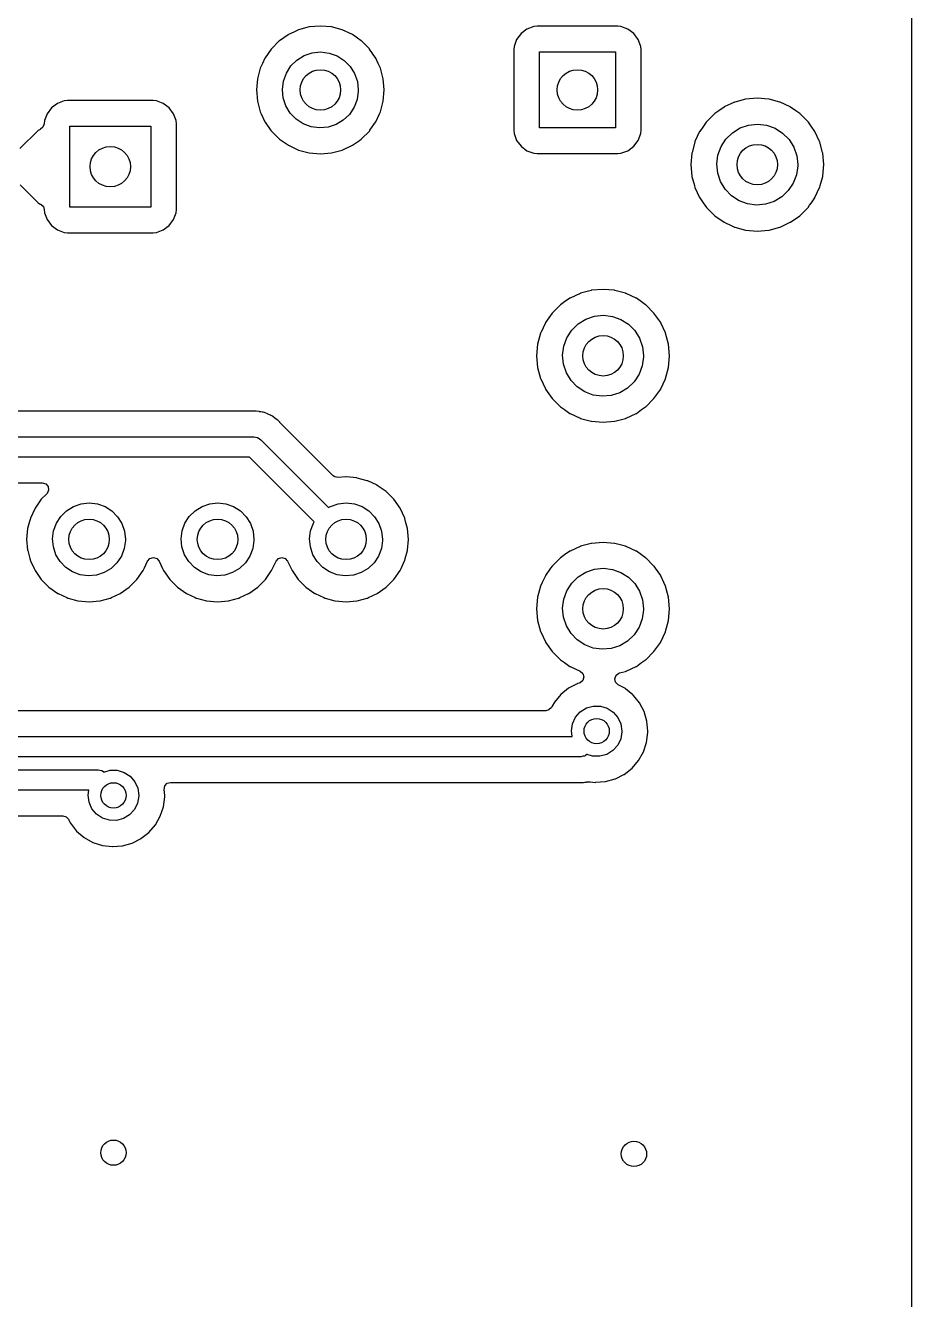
# Model space of a CAD drawing. Extents: x 83 to 134, y -229 to -45.
# Drawn here: x 116.6 to 134.11, y -168.26 to -143.08 of the extents above; entities that cross this region are included whole.
import ezdxf

# ---------------------------------------------------------------- set-up
doc = ezdxf.new("R2010")
doc.units = 0
doc.layers.add('BLACK', color=7, linetype='CONTINUOUS')

msp = doc.modelspace()

# ---------------------------------------------------------------- linework, layer by layer
at = {"layer": 'BLACK', "linetype": 'CONTINUOUS'}
for p, q in [((134.112, -45.0845), (134.112, -229.236)), ((121.792, -143.261), (121.62, -143.381)), ((121.796, -143.258), (121.792, -143.261)), ((121.792, -143.261), (121.792, -143.261)), ((121.801, -143.256), (121.796, -143.258)), ((121.903, -143.208), (121.801, -143.256)), ((121.801, -143.256), (121.801, -143.256)), ((121.996, -143.165), (121.903, -143.208)), ((122.209, -143.108), (121.996, -143.165)), ((122.428, -143.089), (122.209, -143.108)), ((122.647, -143.108), (122.428, -143.089)), ((122.86, -143.165), (122.647, -143.108)), ((123.06, -143.258), (122.86, -143.165)), ((123.161, -143.329), (123.06, -143.258)), ((126.395, -143.239), (126.307, -143.355)), ((126.511, -143.151), (126.395, -143.239)), ((126.648, -143.1), (126.511, -143.151)), ((126.71, -143.094), (126.648, -143.1)), ((128.306, -143.094), (126.71, -143.094)), ((128.368, -143.1), (128.306, -143.094)), ((128.505, -143.151), (128.368, -143.1)), ((128.621, -143.239), (128.505, -143.151)), ((128.709, -143.355), (128.621, -143.239)), ((121.616, -143.384), (121.46, -143.54)), ((121.62, -143.381), (121.616, -143.384)), ((121.62, -143.381), (121.62, -143.381)), ((123.234, -143.38), (123.161, -143.329)), ((123.24, -143.384), (123.234, -143.38)), ((123.396, -143.54), (123.24, -143.384)), ((126.256, -143.492), (126.249, -143.554)), ((126.307, -143.355), (126.256, -143.492)), ((128.76, -143.492), (128.709, -143.355)), ((128.767, -143.554), (128.76, -143.492)), ((121.332, -143.725), (121.284, -143.827)), ((121.334, -143.72), (121.332, -143.725)), ((121.332, -143.725), (121.332, -143.725)), ((121.337, -143.716), (121.334, -143.72)), ((121.457, -143.544), (121.337, -143.716)), ((121.46, -143.54), (121.457, -143.544)), ((121.457, -143.544), (121.457, -143.544)), ((121.847, -143.878), (121.966, -143.761)), ((121.966, -143.761), (122.109, -143.673)), ((122.109, -143.673), (122.267, -143.619)), ((122.267, -143.619), (122.433, -143.602)), ((122.433, -143.602), (122.599, -143.622)), ((122.599, -143.622), (122.757, -143.678)), ((122.757, -143.678), (122.898, -143.767)), ((123.399, -143.544), (123.396, -143.54)), ((123.519, -143.716), (123.399, -143.544)), ((123.399, -143.544), (123.399, -143.544)), ((123.522, -143.72), (123.519, -143.716)), ((123.524, -143.725), (123.522, -143.72)), ((123.572, -143.827), (123.524, -143.725)), ((123.524, -143.725), (123.524, -143.725)), ((126.249, -143.554), (126.249, -145.15)), ((126.758, -145.102), (126.758, -143.602)), ((126.758, -143.602), (128.258, -143.602)), ((128.258, -143.602), (128.258, -145.102)), ((128.767, -145.15), (128.767, -143.554)), ((121.241, -143.92), (121.184, -144.133)), ((121.284, -143.827), (121.241, -143.92)), ((121.756, -144.019), (121.847, -143.878)), ((122.898, -143.767), (123.016, -143.886)), ((123.016, -143.886), (123.104, -144.028)), ((123.615, -143.92), (123.572, -143.827)), ((123.672, -144.133), (123.615, -143.92)), ((121.184, -144.133), (121.165, -144.352)), ((121.678, -144.342), (121.699, -144.176)), ((121.699, -144.176), (121.756, -144.019)), ((123.104, -144.028), (123.159, -144.186)), ((123.159, -144.186), (123.178, -144.352)), ((123.691, -144.352), (123.672, -144.133)), ((121.165, -144.352), (121.184, -144.571)), ((121.694, -144.508), (121.678, -144.342)), ((121.747, -144.667), (121.694, -144.508)), ((123.178, -144.373), (123.154, -144.539)), ((123.178, -144.352), (123.178, -144.373)), ((123.672, -144.571), (123.691, -144.352)), ((131.064, -144.515), (130.836, -144.534)), ((131.292, -144.534), (131.064, -144.515)), ((117.113, -144.705), (117.026, -144.821)), ((117.23, -144.617), (117.113, -144.705)), ((117.366, -144.566), (117.23, -144.617)), ((117.428, -144.559), (117.366, -144.566)), ((119.125, -144.559), (117.428, -144.559)), ((119.187, -144.566), (119.125, -144.559)), ((119.323, -144.617), (119.187, -144.566)), ((119.44, -144.705), (119.323, -144.617)), ((119.527, -144.821), (119.44, -144.705)), ((121.184, -144.571), (121.241, -144.784)), ((121.834, -144.81), (121.747, -144.667)), ((123.095, -144.695), (123.003, -144.834)), ((123.154, -144.539), (123.095, -144.695)), ((123.615, -144.784), (123.672, -144.571)), ((130.302, -144.764), (130.224, -144.819)), ((130.407, -144.69), (130.302, -144.764)), ((130.412, -144.688), (130.407, -144.69)), ((130.61, -144.596), (130.412, -144.688)), ((130.412, -144.688), (130.412, -144.688)), ((130.615, -144.594), (130.61, -144.596)), ((130.61, -144.596), (130.61, -144.596)), ((130.62, -144.592), (130.615, -144.594)), ((130.831, -144.536), (130.62, -144.592)), ((130.62, -144.592), (130.62, -144.592)), ((130.836, -144.534), (130.831, -144.536)), ((130.831, -144.536), (130.831, -144.536)), ((131.297, -144.536), (131.292, -144.534)), ((131.508, -144.592), (131.297, -144.536)), ((131.297, -144.536), (131.297, -144.536)), ((131.513, -144.594), (131.508, -144.592)), ((131.508, -144.592), (131.508, -144.592)), ((131.518, -144.596), (131.513, -144.594)), ((131.716, -144.688), (131.518, -144.596)), ((131.518, -144.596), (131.518, -144.596)), ((131.721, -144.69), (131.716, -144.688)), ((131.716, -144.688), (131.716, -144.688)), ((131.826, -144.764), (131.721, -144.69)), ((131.904, -144.819), (131.826, -144.764)), ((116.968, -145.023), (116.944, -145.09)), ((116.975, -144.958), (116.968, -145.02)), ((116.968, -145.02), (116.968, -145.023)), ((117.026, -144.821), (116.975, -144.958)), ((119.578, -144.958), (119.527, -144.821)), ((119.585, -145.02), (119.578, -144.958)), ((119.585, -146.716), (119.585, -145.02)), ((121.241, -144.784), (121.258, -144.822)), ((121.258, -144.822), (121.332, -144.979)), ((121.332, -144.979), (121.332, -144.979)), ((121.332, -144.979), (121.334, -144.984)), ((121.334, -144.984), (121.337, -144.988)), ((121.337, -144.988), (121.337, -144.988)), ((121.337, -144.988), (121.451, -145.152)), ((121.95, -144.93), (121.834, -144.81)), ((122.09, -145.021), (121.95, -144.93)), ((122.247, -145.08), (122.09, -145.021)), ((122.881, -144.949), (122.738, -145.035)), ((123.003, -144.834), (122.881, -144.949)), ((123.405, -145.15), (123.519, -144.988)), ((123.519, -144.988), (123.522, -144.984)), ((123.519, -144.988), (123.519, -144.988)), ((123.522, -144.984), (123.524, -144.979)), ((123.524, -144.979), (123.598, -144.822)), ((123.524, -144.979), (123.524, -144.979)), ((123.598, -144.822), (123.615, -144.784)), ((130.055, -144.988), (130, -145.066)), ((130.058, -144.984), (130.055, -144.988)), ((130.055, -144.988), (130.055, -144.988)), ((130.22, -144.822), (130.058, -144.984)), ((130.224, -144.819), (130.22, -144.822)), ((130.224, -144.819), (130.224, -144.819)), ((131.908, -144.822), (131.904, -144.819)), ((131.904, -144.819), (131.904, -144.819)), ((132.07, -144.984), (131.908, -144.822)), ((132.073, -144.988), (132.07, -144.984)), ((132.128, -145.066), (132.073, -144.988)), ((132.073, -144.988), (132.073, -144.988)), ((116.85, -145.154), (116.491, -145.512)), ((116.888, -145.134), (116.85, -145.154)), ((116.899, -145.128), (116.888, -145.133)), ((116.888, -145.133), (116.888, -145.134)), ((116.888, -145.134), (116.888, -145.134)), ((116.944, -145.09), (116.898, -145.126)), ((116.898, -145.126), (116.899, -145.128)), ((117.476, -146.668), (117.476, -145.068)), ((117.476, -145.068), (119.076, -145.068)), ((119.076, -145.068), (119.076, -146.668)), ((121.451, -145.152), (121.46, -145.164)), ((121.46, -145.164), (121.616, -145.32)), ((122.412, -145.102), (122.247, -145.08)), ((122.579, -145.087), (122.412, -145.102)), ((122.738, -145.035), (122.579, -145.087)), ((123.24, -145.32), (123.396, -145.164)), ((123.396, -145.164), (123.405, -145.152)), ((123.405, -145.152), (123.405, -145.15)), ((126.249, -145.15), (126.256, -145.212)), ((126.256, -145.212), (126.307, -145.349)), ((128.258, -145.102), (126.758, -145.102)), ((128.709, -145.349), (128.76, -145.212)), ((128.76, -145.212), (128.767, -145.15)), ((129.924, -145.176), (129.832, -145.374)), ((129.926, -145.171), (129.924, -145.176)), ((129.924, -145.176), (129.924, -145.176)), ((130, -145.066), (129.926, -145.171)), ((130.444, -145.322), (130.571, -145.198)), ((130.571, -145.198), (130.723, -145.104)), ((130.723, -145.104), (130.892, -145.047)), ((130.892, -145.047), (131.07, -145.028)), ((131.07, -145.028), (131.247, -145.049)), ((131.247, -145.049), (131.415, -145.109)), ((131.415, -145.109), (131.565, -145.205)), ((131.565, -145.205), (131.691, -145.331)), ((132.202, -145.171), (132.128, -145.066)), ((132.204, -145.176), (132.202, -145.171)), ((132.296, -145.374), (132.204, -145.176)), ((132.204, -145.176), (132.204, -145.176)), ((121.616, -145.32), (121.62, -145.323)), ((121.62, -145.323), (121.62, -145.323)), ((121.62, -145.323), (121.657, -145.349)), ((121.657, -145.349), (121.796, -145.446)), ((121.796, -145.446), (121.996, -145.539)), ((122.86, -145.539), (123.06, -145.446)), ((123.06, -145.446), (123.199, -145.349)), ((123.199, -145.349), (123.236, -145.323)), ((123.236, -145.323), (123.24, -145.32)), ((123.236, -145.323), (123.236, -145.323)), ((126.307, -145.349), (126.395, -145.465)), ((126.395, -145.465), (126.511, -145.553)), ((128.505, -145.553), (128.621, -145.465)), ((128.621, -145.465), (128.709, -145.349)), ((129.828, -145.384), (129.774, -145.588)), ((129.83, -145.379), (129.828, -145.384)), ((129.828, -145.384), (129.828, -145.384)), ((129.832, -145.374), (129.83, -145.379)), ((130.286, -145.64), (130.347, -145.472)), ((130.347, -145.472), (130.444, -145.322)), ((131.691, -145.331), (131.785, -145.482)), ((131.785, -145.482), (131.844, -145.651)), ((132.298, -145.379), (132.296, -145.374)), ((132.3, -145.384), (132.298, -145.379)), ((132.354, -145.588), (132.3, -145.384)), ((132.3, -145.384), (132.3, -145.384)), ((121.996, -145.539), (122.209, -145.596)), ((122.209, -145.596), (122.428, -145.615)), ((122.428, -145.615), (122.647, -145.596)), ((122.647, -145.596), (122.86, -145.539)), ((126.511, -145.553), (126.648, -145.604)), ((126.648, -145.604), (126.71, -145.611)), ((126.71, -145.611), (128.306, -145.611)), ((128.306, -145.611), (128.368, -145.604)), ((128.368, -145.604), (128.505, -145.553)), ((129.77, -145.6), (129.751, -145.828)), ((129.774, -145.588), (129.77, -145.6)), ((130.264, -145.817), (130.286, -145.64)), ((131.844, -145.651), (131.864, -145.828)), ((132.358, -145.6), (132.354, -145.588)), ((132.377, -145.828), (132.358, -145.6)), ((129.751, -145.828), (129.77, -146.056)), ((130.281, -145.994), (130.264, -145.817)), ((130.338, -146.164), (130.281, -145.994)), ((131.839, -146.027), (131.776, -146.194)), ((131.864, -145.85), (131.839, -146.027)), ((131.864, -145.828), (131.864, -145.85)), ((132.358, -146.056), (132.377, -145.828)), ((116.492, -146.224), (116.851, -146.583)), ((129.77, -146.056), (129.772, -146.061)), ((129.772, -146.061), (129.772, -146.061)), ((129.772, -146.061), (129.82, -146.24)), ((129.82, -146.24), (129.83, -146.277)), ((129.83, -146.277), (129.832, -146.282)), ((129.832, -146.282), (129.832, -146.282)), ((129.832, -146.282), (129.924, -146.48)), ((130.43, -146.316), (130.338, -146.164)), ((131.776, -146.194), (131.677, -146.342)), ((132.204, -146.48), (132.296, -146.282)), ((132.296, -146.282), (132.298, -146.277)), ((132.296, -146.282), (132.296, -146.282)), ((132.298, -146.277), (132.308, -146.24)), ((132.308, -146.24), (132.356, -146.061)), ((132.356, -146.061), (132.358, -146.056)), ((132.356, -146.061), (132.356, -146.061)), ((129.924, -146.48), (129.924, -146.48)), ((129.924, -146.48), (129.926, -146.485)), ((129.926, -146.485), (129.995, -146.582)), ((130.554, -146.444), (130.43, -146.316)), ((130.703, -146.542), (130.554, -146.444)), ((131.548, -146.465), (131.394, -146.557)), ((131.677, -146.342), (131.548, -146.465)), ((132.133, -146.582), (132.202, -146.485)), ((132.202, -146.485), (132.204, -146.48)), ((132.204, -146.48), (132.204, -146.48)), ((116.851, -146.583), (116.892, -146.606)), ((116.892, -146.606), (116.902, -146.608)), ((116.902, -146.608), (116.953, -146.658)), ((116.953, -146.658), (116.968, -146.712)), ((116.968, -146.712), (116.968, -146.713)), ((116.968, -146.713), (116.968, -146.716)), ((116.968, -146.716), (116.975, -146.778)), ((116.975, -146.778), (117.026, -146.915)), ((119.076, -146.668), (117.476, -146.668)), ((119.527, -146.915), (119.578, -146.778)), ((119.578, -146.778), (119.585, -146.716)), ((129.995, -146.582), (130.03, -146.632)), ((130.03, -146.632), (130.058, -146.672)), ((130.058, -146.672), (130.22, -146.834)), ((130.87, -146.604), (130.703, -146.542)), ((131.047, -146.628), (130.87, -146.604)), ((131.225, -146.612), (131.047, -146.628)), ((131.394, -146.557), (131.225, -146.612)), ((131.908, -146.834), (132.07, -146.672)), ((132.07, -146.672), (132.098, -146.632)), ((132.098, -146.632), (132.133, -146.582)), ((117.026, -146.915), (117.113, -147.031)), ((117.113, -147.031), (117.23, -147.119)), ((119.323, -147.119), (119.44, -147.031)), ((119.44, -147.031), (119.527, -146.915)), ((130.22, -146.834), (130.224, -146.837)), ((130.224, -146.837), (130.224, -146.837)), ((130.224, -146.837), (130.225, -146.838)), ((130.225, -146.838), (130.407, -146.966)), ((130.407, -146.966), (130.412, -146.968)), ((130.412, -146.968), (130.412, -146.968)), ((130.412, -146.968), (130.56, -147.037)), ((130.56, -147.037), (130.615, -147.062)), ((131.513, -147.062), (131.568, -147.037)), ((131.568, -147.037), (131.716, -146.968)), ((131.716, -146.968), (131.721, -146.966)), ((131.716, -146.968), (131.716, -146.968)), ((131.721, -146.966), (131.903, -146.838)), ((131.903, -146.838), (131.904, -146.837)), ((131.904, -146.837), (131.908, -146.834)), ((131.904, -146.837), (131.904, -146.837)), ((117.23, -147.119), (117.366, -147.17)), ((117.366, -147.17), (117.428, -147.177)), ((117.428, -147.177), (119.125, -147.177)), ((119.125, -147.177), (119.187, -147.17)), ((119.187, -147.17), (119.323, -147.119)), ((130.615, -147.062), (130.62, -147.064)), ((130.62, -147.064), (130.62, -147.064)), ((130.62, -147.064), (130.831, -147.12)), ((130.831, -147.12), (130.831, -147.12)), ((130.831, -147.12), (130.836, -147.122)), ((130.836, -147.122), (131.064, -147.141)), ((131.064, -147.141), (131.292, -147.122)), ((131.292, -147.122), (131.297, -147.12)), ((131.297, -147.12), (131.508, -147.064)), ((131.297, -147.12), (131.297, -147.12)), ((131.508, -147.064), (131.513, -147.062)), ((131.508, -147.064), (131.508, -147.064)), ((128.016, -148.293), (127.788, -148.312)), ((128.244, -148.312), (128.016, -148.293)), ((127.254, -148.542), (127.176, -148.597)), ((127.359, -148.468), (127.254, -148.542)), ((127.364, -148.466), (127.359, -148.468)), ((127.562, -148.374), (127.364, -148.466)), ((127.364, -148.466), (127.364, -148.466)), ((127.567, -148.372), (127.562, -148.374)), ((127.562, -148.374), (127.562, -148.374)), ((127.572, -148.37), (127.567, -148.372)), ((127.783, -148.314), (127.572, -148.37)), ((127.572, -148.37), (127.572, -148.37)), ((127.788, -148.312), (127.783, -148.314)), ((127.783, -148.314), (127.783, -148.314)), ((128.249, -148.314), (128.244, -148.312)), ((128.46, -148.37), (128.249, -148.314)), ((128.249, -148.314), (128.249, -148.314)), ((128.465, -148.372), (128.46, -148.37)), ((128.46, -148.37), (128.46, -148.37)), ((128.47, -148.374), (128.465, -148.372)), ((128.668, -148.466), (128.47, -148.374)), ((128.47, -148.374), (128.47, -148.374)), ((128.673, -148.468), (128.668, -148.466)), ((128.668, -148.466), (128.668, -148.466)), ((128.778, -148.542), (128.673, -148.468)), ((128.856, -148.597), (128.778, -148.542)), ((127.01, -148.762), (126.878, -148.949)), ((127.172, -148.6), (127.01, -148.762)), ((127.176, -148.597), (127.172, -148.6)), ((127.176, -148.597), (127.176, -148.597)), ((128.86, -148.6), (128.856, -148.597)), ((128.856, -148.597), (128.856, -148.597)), ((129.022, -148.762), (128.86, -148.6)), ((129.154, -148.949), (129.022, -148.762)), ((126.876, -148.954), (126.784, -149.152)), ((126.878, -148.949), (126.876, -148.954)), ((126.876, -148.954), (126.876, -148.954)), ((127.396, -149.1), (127.523, -148.976)), ((127.523, -148.976), (127.675, -148.882)), ((127.675, -148.882), (127.844, -148.825)), ((127.844, -148.825), (128.022, -148.806)), ((128.022, -148.806), (128.199, -148.827)), ((128.199, -148.827), (128.367, -148.887)), ((128.367, -148.887), (128.517, -148.983)), ((128.517, -148.983), (128.643, -149.109)), ((129.156, -148.954), (129.154, -148.949)), ((129.248, -149.152), (129.156, -148.954)), ((129.156, -148.954), (129.156, -148.954)), ((126.782, -149.157), (126.722, -149.378)), ((126.784, -149.152), (126.782, -149.157)), ((127.238, -149.418), (127.299, -149.25)), ((127.299, -149.25), (127.396, -149.1)), ((128.643, -149.109), (128.737, -149.26)), ((128.737, -149.26), (128.796, -149.429)), ((129.25, -149.157), (129.248, -149.152)), ((129.31, -149.378), (129.25, -149.157)), ((126.722, -149.378), (126.703, -149.606)), ((127.216, -149.595), (127.238, -149.418)), ((128.796, -149.429), (128.816, -149.606)), ((129.329, -149.606), (129.31, -149.378)), ((126.703, -149.606), (126.722, -149.834)), ((127.233, -149.772), (127.216, -149.595)), ((127.29, -149.942), (127.233, -149.772)), ((128.791, -149.805), (128.728, -149.972)), ((128.816, -149.628), (128.791, -149.805)), ((128.816, -149.606), (128.816, -149.628)), ((129.31, -149.834), (129.329, -149.606)), ((126.722, -149.834), (126.782, -150.055)), ((126.782, -150.055), (126.784, -150.06)), ((126.784, -150.06), (126.784, -150.06)), ((126.784, -150.06), (126.876, -150.258)), ((127.382, -150.094), (127.29, -149.942)), ((128.728, -149.972), (128.629, -150.12)), ((129.156, -150.258), (129.248, -150.06)), ((129.248, -150.06), (129.25, -150.055)), ((129.248, -150.06), (129.248, -150.06)), ((129.25, -150.055), (129.31, -149.834)), ((126.876, -150.258), (126.876, -150.258)), ((126.876, -150.258), (126.878, -150.263)), ((126.878, -150.263), (127.01, -150.45)), ((127.506, -150.222), (127.382, -150.094)), ((127.655, -150.32), (127.506, -150.222)), ((128.5, -150.243), (128.346, -150.335)), ((128.629, -150.12), (128.5, -150.243)), ((129.022, -150.45), (129.154, -150.263)), ((129.154, -150.263), (129.156, -150.258)), ((129.156, -150.258), (129.156, -150.258)), ((127.01, -150.45), (127.172, -150.612)), ((127.822, -150.382), (127.655, -150.32)), ((127.999, -150.406), (127.822, -150.382)), ((128.177, -150.39), (127.999, -150.406)), ((128.346, -150.335), (128.177, -150.39)), ((128.86, -150.612), (129.022, -150.45)), ((121.087, -150.701), (115.464, -150.701)), ((121.094, -150.701), (121.087, -150.701)), ((121.149, -150.698), (121.094, -150.701)), ((121.156, -150.697), (121.149, -150.698)), ((121.149, -150.698), (121.149, -150.698)), ((121.219, -150.709), (121.156, -150.697)), ((121.226, -150.71), (121.219, -150.709)), ((121.252, -150.713), (121.226, -150.71)), ((121.281, -150.717), (121.252, -150.713)), ((121.289, -150.718), (121.281, -150.717)), ((121.281, -150.717), (121.281, -150.717)), ((121.296, -150.721), (121.289, -150.718)), ((121.299, -150.722), (121.296, -150.721)), ((121.315, -150.726), (121.299, -150.722)), ((121.317, -150.727), (121.315, -150.726)), ((121.325, -150.728), (121.317, -150.727)), ((121.383, -150.755), (121.325, -150.728)), ((121.389, -150.757), (121.383, -150.755)), ((121.442, -150.778), (121.389, -150.757)), ((121.449, -150.78), (121.442, -150.778)), ((121.442, -150.778), (121.442, -150.778)), ((121.455, -150.785), (121.449, -150.78)), ((121.457, -150.786), (121.455, -150.785)), ((121.472, -150.794), (121.457, -150.786)), ((121.474, -150.796), (121.472, -150.794)), ((121.481, -150.799), (121.474, -150.796)), ((121.487, -150.804), (121.481, -150.799)), ((121.531, -150.838), (121.487, -150.804)), ((127.172, -150.612), (127.176, -150.615)), ((127.176, -150.615), (127.176, -150.615)), ((127.176, -150.615), (127.254, -150.67)), ((127.254, -150.67), (127.359, -150.744)), ((127.359, -150.744), (127.364, -150.746)), ((127.364, -150.746), (127.364, -150.746)), ((127.364, -150.746), (127.562, -150.838)), ((128.47, -150.838), (128.668, -150.746)), ((128.668, -150.746), (128.673, -150.744)), ((128.668, -150.746), (128.668, -150.746)), ((128.673, -150.744), (128.778, -150.67)), ((128.778, -150.67), (128.856, -150.615)), ((128.856, -150.615), (128.86, -150.612)), ((128.856, -150.615), (128.856, -150.615)), ((121.537, -150.842), (121.531, -150.838)), ((121.589, -150.879), (121.537, -150.842)), ((121.624, -150.919), (121.589, -150.879)), ((121.627, -150.923), (121.624, -150.919)), ((121.633, -150.929), (121.627, -150.923)), ((122.682, -151.978), (121.633, -150.929)), ((127.562, -150.838), (127.567, -150.84)), ((127.567, -150.84), (127.572, -150.842)), ((127.572, -150.842), (127.572, -150.842)), ((127.572, -150.842), (127.783, -150.898)), ((127.783, -150.898), (127.783, -150.898)), ((127.783, -150.898), (127.788, -150.9)), ((127.788, -150.9), (128.016, -150.919)), ((128.016, -150.919), (128.244, -150.9)), ((128.244, -150.9), (128.249, -150.898)), ((128.249, -150.898), (128.46, -150.842)), ((128.249, -150.898), (128.249, -150.898)), ((128.46, -150.842), (128.465, -150.84)), ((128.46, -150.842), (128.46, -150.842)), ((128.465, -150.84), (128.47, -150.838)), ((115.435, -151.209), (121.112, -151.209)), ((121.112, -151.209), (121.144, -151.217)), ((121.144, -151.217), (121.178, -151.221)), ((121.178, -151.221), (121.187, -151.227)), ((121.187, -151.227), (121.198, -151.229)), ((121.198, -151.229), (121.225, -151.25)), ((121.225, -151.25), (121.253, -151.268)), ((121.253, -151.268), (122.591, -152.606)), ((121.029, -151.609), (115.517, -151.609)), ((122.308, -152.888), (121.029, -151.609)), ((122.712, -152), (122.682, -151.978)), ((122.782, -152.014), (122.712, -152)), ((122.931, -152.001), (122.782, -152.014)), ((122.936, -152.001), (122.931, -152.001)), ((122.931, -152.001), (122.931, -152.001)), ((123.15, -152.02), (122.936, -152.001)), ((123.155, -152.021), (123.15, -152.02)), ((123.352, -152.074), (123.155, -152.021)), ((123.155, -152.021), (123.155, -152.021)), ((123.358, -152.075), (123.352, -152.074)), ((123.352, -152.074), (123.352, -152.074)), ((123.363, -152.077), (123.358, -152.075)), ((115.78, -152.118), (116.931, -152.118)), ((116.931, -152.118), (116.999, -152.138)), ((116.999, -152.138), (117.045, -152.192)), ((117.026, -152.326), (117.02, -152.333)), ((117.055, -152.262), (117.026, -152.326)), ((117.045, -152.192), (117.055, -152.262)), ((123.363, -152.078), (123.363, -152.077)), ((123.548, -152.164), (123.363, -152.078)), ((123.553, -152.166), (123.548, -152.164)), ((123.548, -152.164), (123.548, -152.164)), ((123.729, -152.289), (123.553, -152.166)), ((123.881, -152.441), (123.729, -152.289)), ((116.911, -152.441), (116.788, -152.617)), ((117.02, -152.333), (116.911, -152.441)), ((117.549, -152.583), (117.701, -152.531)), ((117.701, -152.531), (117.861, -152.514)), ((117.861, -152.514), (118.02, -152.533)), ((118.02, -152.533), (118.172, -152.587)), ((120.089, -152.583), (120.241, -152.531)), ((120.241, -152.531), (120.401, -152.514)), ((120.401, -152.514), (120.56, -152.533)), ((120.56, -152.533), (120.712, -152.587)), ((122.629, -152.583), (122.781, -152.531)), ((122.781, -152.531), (122.941, -152.514)), ((122.941, -152.514), (123.1, -152.533)), ((123.1, -152.533), (123.252, -152.587)), ((124.004, -152.617), (123.881, -152.441)), ((116.696, -152.818), (116.679, -152.878)), ((116.697, -152.812), (116.696, -152.818)), ((116.696, -152.818), (116.696, -152.818)), ((116.788, -152.617), (116.697, -152.812)), ((117.211, -152.914), (117.298, -152.779)), ((117.298, -152.779), (117.413, -152.667)), ((117.413, -152.667), (117.549, -152.583)), ((118.172, -152.587), (118.307, -152.673)), ((118.307, -152.673), (118.42, -152.787)), ((118.42, -152.787), (118.505, -152.923)), ((119.751, -152.914), (119.838, -152.779)), ((119.838, -152.779), (119.953, -152.667)), ((119.953, -152.667), (120.089, -152.583)), ((120.712, -152.587), (120.847, -152.673)), ((120.847, -152.673), (120.96, -152.787)), ((120.96, -152.787), (121.045, -152.923)), ((122.591, -152.606), (122.629, -152.583)), ((123.252, -152.587), (123.387, -152.673)), ((123.387, -152.673), (123.5, -152.787)), ((123.5, -152.787), (123.585, -152.923)), ((124.095, -152.812), (124.004, -152.617)), ((124.096, -152.818), (124.095, -152.812)), ((124.113, -152.878), (124.096, -152.818)), ((124.096, -152.818), (124.096, -152.818)), ((116.642, -153.02), (116.623, -153.234)), ((116.679, -152.878), (116.642, -153.02)), ((117.136, -153.224), (117.156, -153.065)), ((117.156, -153.065), (117.211, -152.914)), ((118.505, -152.923), (118.558, -153.074)), ((118.558, -153.074), (118.576, -153.234)), ((119.676, -153.224), (119.696, -153.065)), ((119.696, -153.065), (119.751, -152.914)), ((121.045, -152.923), (121.098, -153.074)), ((121.098, -153.074), (121.116, -153.234)), ((122.216, -153.224), (122.236, -153.065)), ((122.236, -153.065), (122.291, -152.914)), ((122.291, -152.914), (122.308, -152.888)), ((123.585, -152.923), (123.638, -153.074)), ((123.638, -153.074), (123.656, -153.234)), ((124.15, -153.02), (124.113, -152.878)), ((124.169, -153.234), (124.15, -153.02)), ((116.623, -153.234), (116.642, -153.448)), ((117.152, -153.384), (117.136, -153.224)), ((118.576, -153.254), (118.553, -153.413)), ((118.576, -153.234), (118.576, -153.254)), ((119.692, -153.384), (119.676, -153.224)), ((121.116, -153.254), (121.093, -153.413)), ((121.116, -153.234), (121.116, -153.254)), ((122.232, -153.384), (122.216, -153.224)), ((123.656, -153.254), (123.633, -153.413)), ((123.656, -153.234), (123.656, -153.254)), ((124.15, -153.448), (124.169, -153.234)), ((127.783, -153.314), (127.572, -153.37)), ((127.788, -153.312), (127.783, -153.314)), ((127.783, -153.314), (127.783, -153.314)), ((128.016, -153.293), (127.788, -153.312)), ((128.244, -153.312), (128.016, -153.293)), ((128.249, -153.314), (128.244, -153.312)), ((128.46, -153.37), (128.249, -153.314)), ((128.249, -153.314), (128.249, -153.314)), ((116.642, -153.448), (116.643, -153.453)), ((116.643, -153.453), (116.643, -153.453)), ((116.643, -153.453), (116.685, -153.61)), ((117.202, -153.536), (117.152, -153.384)), ((117.286, -153.673), (117.202, -153.536)), ((118.496, -153.563), (118.408, -153.697)), ((118.553, -153.413), (118.496, -153.563)), ((119.742, -153.536), (119.692, -153.384)), ((119.826, -153.673), (119.742, -153.536)), ((121.036, -153.563), (120.948, -153.697)), ((121.093, -153.413), (121.036, -153.563)), ((122.282, -153.536), (122.232, -153.384)), ((122.366, -153.673), (122.282, -153.536)), ((123.576, -153.563), (123.488, -153.697)), ((123.633, -153.413), (123.576, -153.563)), ((124.107, -153.61), (124.149, -153.453)), ((124.149, -153.453), (124.15, -153.448)), ((124.149, -153.453), (124.149, -153.453)), ((127.254, -153.542), (127.176, -153.597)), ((127.359, -153.468), (127.254, -153.542)), ((127.364, -153.466), (127.359, -153.468)), ((127.562, -153.374), (127.364, -153.466)), ((127.364, -153.466), (127.364, -153.466)), ((127.567, -153.372), (127.562, -153.374)), ((127.562, -153.374), (127.562, -153.374)), ((127.572, -153.37), (127.567, -153.372)), ((127.572, -153.37), (127.572, -153.37)), ((128.465, -153.372), (128.46, -153.37)), ((128.46, -153.37), (128.46, -153.37)), ((128.47, -153.374), (128.465, -153.372)), ((128.668, -153.466), (128.47, -153.374)), ((128.47, -153.374), (128.47, -153.374)), ((128.673, -153.468), (128.668, -153.466)), ((128.668, -153.466), (128.668, -153.466)), ((128.778, -153.542), (128.673, -153.468)), ((128.856, -153.597), (128.778, -153.542)), ((116.685, -153.61), (116.697, -153.656)), ((116.697, -153.656), (116.7, -153.661)), ((116.7, -153.661), (116.7, -153.661)), ((116.7, -153.661), (116.769, -153.809)), ((116.769, -153.809), (116.788, -153.851)), ((117.397, -153.789), (117.286, -153.673)), ((117.531, -153.877), (117.397, -153.789)), ((118.291, -153.808), (118.153, -153.89)), ((118.408, -153.697), (118.291, -153.808)), ((118.924, -153.851), (118.943, -153.809)), ((118.943, -153.809), (119.012, -153.662)), ((119.012, -153.662), (119.059, -153.609)), ((119.059, -153.609), (119.127, -153.59)), ((119.127, -153.59), (119.195, -153.61)), ((119.195, -153.61), (119.24, -153.662)), ((119.24, -153.662), (119.309, -153.809)), ((119.309, -153.809), (119.328, -153.851)), ((119.937, -153.789), (119.826, -153.673)), ((120.071, -153.877), (119.937, -153.789)), ((120.831, -153.808), (120.693, -153.89)), ((120.948, -153.697), (120.831, -153.808)), ((121.464, -153.851), (121.483, -153.809)), ((121.483, -153.809), (121.552, -153.662)), ((121.552, -153.662), (121.599, -153.609)), ((121.599, -153.609), (121.667, -153.59)), ((121.667, -153.59), (121.735, -153.61)), ((121.735, -153.61), (121.78, -153.662)), ((121.78, -153.662), (121.849, -153.809)), ((121.849, -153.809), (121.868, -153.851)), ((122.477, -153.789), (122.366, -153.673)), ((122.611, -153.877), (122.477, -153.789)), ((123.371, -153.808), (123.233, -153.89)), ((123.488, -153.697), (123.371, -153.808)), ((124.004, -153.851), (124.023, -153.809)), ((124.023, -153.809), (124.092, -153.661)), ((124.092, -153.661), (124.093, -153.661)), ((124.093, -153.661), (124.095, -153.656)), ((124.095, -153.656), (124.107, -153.61)), ((126.979, -153.806), (126.878, -153.949)), ((127.007, -153.766), (126.979, -153.806)), ((127.01, -153.762), (127.007, -153.766)), ((127.007, -153.766), (127.007, -153.766)), ((127.172, -153.6), (127.01, -153.762)), ((127.176, -153.597), (127.172, -153.6)), ((127.176, -153.597), (127.176, -153.597)), ((127.675, -153.882), (127.844, -153.825)), ((127.844, -153.825), (128.022, -153.806)), ((128.022, -153.806), (128.199, -153.827)), ((128.199, -153.827), (128.367, -153.887)), ((128.86, -153.6), (128.856, -153.597)), ((128.856, -153.597), (128.856, -153.597)), ((129.022, -153.762), (128.86, -153.6)), ((129.025, -153.766), (129.022, -153.762)), ((129.053, -153.806), (129.025, -153.766)), ((129.025, -153.766), (129.025, -153.766)), ((129.154, -153.949), (129.053, -153.806)), ((116.788, -153.851), (116.911, -154.027)), ((116.911, -154.027), (117.063, -154.179)), ((117.682, -153.933), (117.531, -153.877)), ((117.841, -153.954), (117.682, -153.933)), ((118.001, -153.939), (117.841, -153.954)), ((118.153, -153.89), (118.001, -153.939)), ((118.649, -154.179), (118.801, -154.027)), ((118.801, -154.027), (118.924, -153.851)), ((119.328, -153.851), (119.451, -154.027)), ((119.451, -154.027), (119.603, -154.179)), ((120.222, -153.933), (120.071, -153.877)), ((120.381, -153.954), (120.222, -153.933)), ((120.541, -153.939), (120.381, -153.954)), ((120.693, -153.89), (120.541, -153.939)), ((121.189, -154.179), (121.341, -154.027)), ((121.341, -154.027), (121.464, -153.851)), ((121.868, -153.851), (121.991, -154.027)), ((121.991, -154.027), (122.143, -154.179)), ((122.762, -153.933), (122.611, -153.877)), ((122.921, -153.954), (122.762, -153.933)), ((123.081, -153.939), (122.921, -153.954)), ((123.233, -153.89), (123.081, -153.939)), ((123.729, -154.179), (123.881, -154.027)), ((123.881, -154.027), (124.004, -153.851)), ((126.815, -154.086), (126.782, -154.157)), ((126.876, -153.954), (126.815, -154.086)), ((126.878, -153.949), (126.876, -153.954)), ((126.876, -153.954), (126.876, -153.954)), ((127.396, -154.1), (127.523, -153.976)), ((127.523, -153.976), (127.675, -153.882)), ((128.367, -153.887), (128.517, -153.983)), ((128.517, -153.983), (128.643, -154.109)), ((129.156, -153.954), (129.154, -153.949)), ((129.217, -154.086), (129.156, -153.954)), ((129.156, -153.954), (129.156, -153.954)), ((129.25, -154.157), (129.217, -154.086)), ((117.063, -154.179), (117.239, -154.302)), ((117.239, -154.302), (117.244, -154.304)), ((117.244, -154.304), (117.244, -154.304)), ((117.244, -154.304), (117.414, -154.383)), ((118.298, -154.383), (118.468, -154.304)), ((118.468, -154.304), (118.473, -154.302)), ((118.468, -154.304), (118.468, -154.304)), ((118.473, -154.302), (118.649, -154.179)), ((119.603, -154.179), (119.779, -154.302)), ((119.779, -154.302), (119.784, -154.304)), ((119.784, -154.304), (119.784, -154.304)), ((119.784, -154.304), (119.954, -154.383)), ((120.838, -154.383), (121.008, -154.304)), ((121.008, -154.304), (121.013, -154.302)), ((121.008, -154.304), (121.008, -154.304)), ((121.013, -154.302), (121.189, -154.179)), ((122.143, -154.179), (122.319, -154.302)), ((122.319, -154.302), (122.324, -154.304)), ((122.324, -154.304), (122.324, -154.304)), ((122.324, -154.304), (122.494, -154.383)), ((123.378, -154.383), (123.548, -154.304)), ((123.548, -154.304), (123.553, -154.302)), ((123.548, -154.304), (123.548, -154.304)), ((123.553, -154.302), (123.729, -154.179)), ((126.782, -154.157), (126.722, -154.378)), ((127.238, -154.418), (127.299, -154.25)), ((127.299, -154.25), (127.396, -154.1)), ((128.643, -154.109), (128.737, -154.26)), ((128.737, -154.26), (128.796, -154.429)), ((129.31, -154.378), (129.25, -154.157)), ((117.414, -154.383), (117.434, -154.393)), ((117.434, -154.393), (117.44, -154.394)), ((117.44, -154.394), (117.44, -154.394)), ((117.44, -154.394), (117.637, -154.447)), ((117.637, -154.447), (117.637, -154.447)), ((117.637, -154.447), (117.642, -154.448)), ((117.642, -154.448), (117.856, -154.467)), ((117.856, -154.467), (118.07, -154.448)), ((118.07, -154.448), (118.075, -154.447)), ((118.075, -154.447), (118.272, -154.394)), ((118.075, -154.447), (118.075, -154.447)), ((118.272, -154.394), (118.278, -154.393)), ((118.272, -154.394), (118.272, -154.394)), ((118.278, -154.393), (118.298, -154.383)), ((119.954, -154.383), (119.974, -154.393)), ((119.974, -154.393), (119.98, -154.394)), ((119.98, -154.394), (119.98, -154.394)), ((119.98, -154.394), (120.177, -154.447)), ((120.177, -154.447), (120.177, -154.447)), ((120.177, -154.447), (120.182, -154.448)), ((120.182, -154.448), (120.396, -154.467)), ((120.396, -154.467), (120.61, -154.448)), ((120.61, -154.448), (120.615, -154.447)), ((120.615, -154.447), (120.812, -154.394)), ((120.615, -154.447), (120.615, -154.447)), ((120.812, -154.394), (120.818, -154.393)), ((120.812, -154.394), (120.812, -154.394)), ((120.818, -154.393), (120.838, -154.383)), ((122.494, -154.383), (122.514, -154.393)), ((122.514, -154.393), (122.52, -154.394)), ((122.52, -154.394), (122.52, -154.394)), ((122.52, -154.394), (122.717, -154.447)), ((122.717, -154.447), (122.717, -154.447)), ((122.717, -154.447), (122.722, -154.448)), ((122.722, -154.448), (122.936, -154.467)), ((122.936, -154.467), (123.15, -154.448)), ((123.15, -154.448), (123.155, -154.447)), ((123.155, -154.447), (123.352, -154.394)), ((123.155, -154.447), (123.155, -154.447)), ((123.352, -154.394), (123.358, -154.393)), ((123.352, -154.394), (123.352, -154.394)), ((123.358, -154.393), (123.378, -154.383)), ((126.722, -154.378), (126.703, -154.606)), ((127.216, -154.595), (127.238, -154.418)), ((128.796, -154.429), (128.816, -154.606)), ((129.329, -154.606), (129.31, -154.378)), ((126.703, -154.606), (126.722, -154.834)), ((126.722, -154.834), (126.782, -155.055)), ((127.233, -154.772), (127.216, -154.595)), ((127.29, -154.942), (127.233, -154.772)), ((128.791, -154.805), (128.728, -154.972)), ((128.816, -154.628), (128.791, -154.805)), ((128.816, -154.606), (128.816, -154.628)), ((129.25, -155.055), (129.31, -154.834)), ((129.31, -154.834), (129.329, -154.606)), ((126.782, -155.055), (126.784, -155.06)), ((126.784, -155.06), (126.784, -155.06)), ((126.784, -155.06), (126.876, -155.258)), ((127.382, -155.094), (127.29, -154.942)), ((127.506, -155.222), (127.382, -155.094)), ((128.728, -154.972), (128.629, -155.12)), ((129.156, -155.258), (129.248, -155.06)), ((129.248, -155.06), (129.25, -155.055)), ((129.248, -155.06), (129.248, -155.06)), ((126.876, -155.258), (126.876, -155.258)), ((126.876, -155.258), (126.878, -155.263)), ((126.878, -155.263), (127.01, -155.45)), ((127.655, -155.32), (127.506, -155.222)), ((127.822, -155.382), (127.655, -155.32)), ((128.346, -155.335), (128.177, -155.39)), ((128.5, -155.243), (128.346, -155.335)), ((128.629, -155.12), (128.5, -155.243)), ((129.022, -155.45), (129.154, -155.263)), ((129.154, -155.263), (129.156, -155.258)), ((129.156, -155.258), (129.156, -155.258)), ((127.01, -155.45), (127.172, -155.612)), ((127.999, -155.406), (127.822, -155.382)), ((128.177, -155.39), (127.999, -155.406)), ((128.86, -155.612), (129.022, -155.45)), ((127.172, -155.612), (127.176, -155.615)), ((127.176, -155.615), (127.176, -155.615)), ((127.176, -155.615), (127.254, -155.67)), ((127.254, -155.67), (127.359, -155.744)), ((127.359, -155.744), (127.364, -155.746)), ((127.364, -155.746), (127.364, -155.746)), ((127.364, -155.746), (127.562, -155.838)), ((127.562, -155.838), (127.615, -155.885)), ((128.341, -155.874), (128.46, -155.842)), ((128.46, -155.842), (128.465, -155.84)), ((128.465, -155.84), (128.47, -155.838)), ((128.47, -155.838), (128.668, -155.746)), ((128.668, -155.746), (128.673, -155.744)), ((128.668, -155.746), (128.668, -155.746)), ((128.673, -155.744), (128.778, -155.67)), ((128.778, -155.67), (128.856, -155.615)), ((128.856, -155.615), (128.86, -155.612)), ((128.856, -155.615), (128.856, -155.615)), ((127.504, -156.086), (127.413, -156.134)), ((127.509, -156.083), (127.504, -156.086)), ((127.504, -156.086), (127.504, -156.086)), ((127.515, -156.081), (127.509, -156.083)), ((127.544, -156.073), (127.515, -156.081)), ((127.515, -156.081), (127.515, -156.081)), ((127.56, -156.067), (127.544, -156.073)), ((127.614, -156.021), (127.56, -156.067)), ((127.634, -155.953), (127.614, -156.021)), ((127.615, -155.885), (127.634, -155.953)), ((128.248, -155.987), (128.273, -155.92)), ((128.264, -156.056), (128.248, -155.987)), ((128.314, -156.106), (128.264, -156.056)), ((128.273, -155.92), (128.329, -155.877)), ((128.329, -155.877), (128.341, -155.874)), ((127.18, -156.299), (127.053, -156.45)), ((127.334, -156.175), (127.18, -156.299)), ((127.413, -156.134), (127.334, -156.175)), ((128.456, -156.183), (128.314, -156.106)), ((128.46, -156.187), (128.456, -156.183)), ((128.602, -156.303), (128.46, -156.187)), ((128.46, -156.187), (128.46, -156.187)), ((128.608, -156.309), (128.602, -156.303)), ((128.612, -156.314), (128.608, -156.309)), ((128.647, -156.356), (128.612, -156.314)), ((128.612, -156.314), (128.612, -156.314)), ((126.946, -156.604), (126.886, -156.619)), ((126.996, -156.554), (126.946, -156.604)), ((127.008, -156.531), (126.996, -156.554)), ((127.053, -156.45), (127.008, -156.531)), ((127.565, -156.642), (127.685, -156.566)), ((127.685, -156.566), (127.821, -156.527)), ((127.821, -156.527), (127.963, -156.528)), ((127.963, -156.528), (128.099, -156.569)), ((128.099, -156.569), (128.218, -156.646)), ((128.733, -156.462), (128.647, -156.356)), ((128.826, -156.637), (128.733, -156.462)), ((126.886, -156.619), (92.4517, -156.619)), ((127.411, -156.877), (127.471, -156.748)), ((127.471, -156.748), (127.565, -156.642)), ((128.218, -156.646), (128.31, -156.753)), ((128.31, -156.753), (128.369, -156.882)), ((128.883, -156.826), (128.826, -156.637)), ((128.902, -157.023), (128.883, -156.826)), ((127.389, -157.017), (127.411, -156.877)), ((127.404, -157.128), (127.389, -157.017)), ((128.389, -157.035), (128.365, -157.175)), ((128.369, -156.882), (128.389, -157.023)), ((128.389, -157.023), (128.389, -157.035)), ((128.877, -157.247), (128.902, -157.051)), ((128.902, -157.051), (128.902, -157.023)), ((92.1122, -157.128), (127.404, -157.128)), ((128.304, -157.302), (128.208, -157.407)), ((128.365, -157.175), (128.304, -157.302)), ((128.815, -157.435), (128.877, -157.247)), ((127.584, -157.528), (92.0843, -157.528)), ((127.617, -157.52), (127.584, -157.528)), ((127.65, -157.516), (127.617, -157.52)), ((127.66, -157.51), (127.65, -157.516)), ((127.671, -157.508), (127.66, -157.51)), ((127.697, -157.487), (127.671, -157.508)), ((127.703, -157.483), (127.697, -157.487)), ((127.809, -157.516), (127.703, -157.483)), ((127.951, -157.519), (127.809, -157.516)), ((128.088, -157.482), (127.951, -157.519)), ((128.208, -157.407), (128.088, -157.482)), ((128.588, -157.757), (128.717, -157.607)), ((128.717, -157.607), (128.815, -157.435)), ((92.2274, -157.788), (118.034, -157.788)), ((118.034, -157.788), (118.067, -157.795)), ((118.067, -157.795), (118.1, -157.799)), ((118.1, -157.799), (118.11, -157.805)), ((118.11, -157.805), (118.121, -157.808)), ((118.121, -157.808), (118.147, -157.829)), ((118.147, -157.829), (118.151, -157.832)), ((118.151, -157.832), (118.271, -157.797)), ((118.271, -157.797), (118.413, -157.798)), ((118.413, -157.798), (118.548, -157.839)), ((118.548, -157.839), (118.667, -157.916)), ((128.432, -157.878), (128.588, -157.757)), ((118.667, -157.916), (118.76, -158.023)), ((118.76, -158.023), (118.819, -158.152)), ((119.34, -158.174), (119.354, -158.105)), ((119.354, -158.105), (119.402, -158.053)), ((119.402, -158.053), (119.466, -158.036)), ((119.466, -158.036), (127.555, -158.036)), ((127.555, -158.036), (127.564, -158.036)), ((127.564, -158.036), (127.614, -158.04)), ((127.614, -158.04), (127.614, -158.04)), ((127.614, -158.04), (127.622, -158.04)), ((127.622, -158.04), (127.629, -158.039)), ((127.629, -158.039), (127.656, -158.034)), ((127.629, -158.039), (127.629, -158.039)), ((127.656, -158.034), (127.685, -158.029)), ((127.685, -158.029), (127.691, -158.028)), ((127.691, -158.028), (127.732, -158.023)), ((127.732, -158.023), (127.762, -158.023)), ((127.762, -158.023), (127.812, -158.029)), ((127.812, -158.029), (127.868, -158.036)), ((127.868, -158.036), (127.874, -158.035)), ((127.874, -158.035), (128.059, -158.021)), ((127.874, -158.035), (127.874, -158.035)), ((128.059, -158.021), (128.059, -158.021)), ((128.059, -158.021), (128.065, -158.021)), ((128.065, -158.021), (128.255, -157.968)), ((128.255, -157.968), (128.261, -157.965)), ((128.261, -157.965), (128.426, -157.881)), ((128.261, -157.965), (128.261, -157.965)), ((128.426, -157.881), (128.432, -157.878)), ((128.426, -157.881), (128.426, -157.881)), ((117.854, -158.188), (92.3102, -158.188)), ((117.839, -158.287), (117.854, -158.188)), ((117.857, -158.427), (117.839, -158.287)), ((118.838, -158.305), (118.815, -158.445)), ((118.819, -158.152), (118.839, -158.293)), ((118.839, -158.293), (118.838, -158.305)), ((119.327, -158.517), (119.352, -158.321)), ((119.352, -158.293), (119.34, -158.174)), ((119.352, -158.321), (119.352, -158.293)), ((117.914, -158.557), (117.857, -158.427)), ((118.005, -158.666), (117.914, -158.557)), ((118.753, -158.572), (118.658, -158.677)), ((118.815, -158.445), (118.753, -158.572)), ((119.264, -158.705), (119.327, -158.517)), ((92.5731, -158.696), (117.335, -158.696)), ((117.335, -158.696), (117.403, -158.717)), ((117.403, -158.717), (117.447, -158.765)), ((117.447, -158.765), (117.484, -158.836)), ((117.484, -158.836), (117.484, -158.836)), ((117.484, -158.836), (117.487, -158.842)), ((117.487, -158.842), (117.61, -158.997)), ((118.123, -158.744), (118.005, -158.666)), ((118.259, -158.786), (118.123, -158.744)), ((118.4, -158.789), (118.259, -158.786)), ((118.537, -158.752), (118.4, -158.789)), ((118.658, -158.677), (118.537, -158.752)), ((119.167, -158.877), (119.264, -158.705)), ((117.61, -158.997), (117.76, -159.125)), ((118.882, -159.148), (119.037, -159.027)), ((119.037, -159.027), (119.167, -158.877)), ((117.76, -159.125), (117.933, -159.221)), ((117.933, -159.221), (118.121, -159.283)), ((118.121, -159.283), (118.317, -159.306)), ((118.317, -159.306), (118.324, -159.305)), ((118.324, -159.305), (118.508, -159.291)), ((118.324, -159.305), (118.324, -159.305)), ((118.508, -159.291), (118.508, -159.291)), ((118.508, -159.291), (118.515, -159.291)), ((118.515, -159.291), (118.705, -159.238)), ((118.705, -159.238), (118.711, -159.235)), ((118.711, -159.235), (118.876, -159.151)), ((118.711, -159.235), (118.711, -159.235)), ((118.876, -159.151), (118.882, -159.148)), ((118.876, -159.151), (118.876, -159.151))]:
    msp.add_line(p, q, dxfattribs=at)
at = {"layer": 'BLACK'}
for centre, radius in [((122.428, -144.352), 0.4), ((127.508, -144.352), 0.4), ((118.276, -145.868), 0.4), ((131.064, -145.828), 0.4), ((128.016, -149.606), 0.4), ((117.856, -153.234), 0.4), ((120.396, -153.234), 0.4), ((122.936, -153.234), 0.4), ((128.016, -154.606), 0.4), ((127.889, -157.023), 0.25), ((118.339, -158.293), 0.25), ((118.339, -165.354), 0.25), ((128.626, -165.379), 0.25)]:
    msp.add_circle(centre, radius, dxfattribs=at)

doc.saveas('drawing.dxf')
